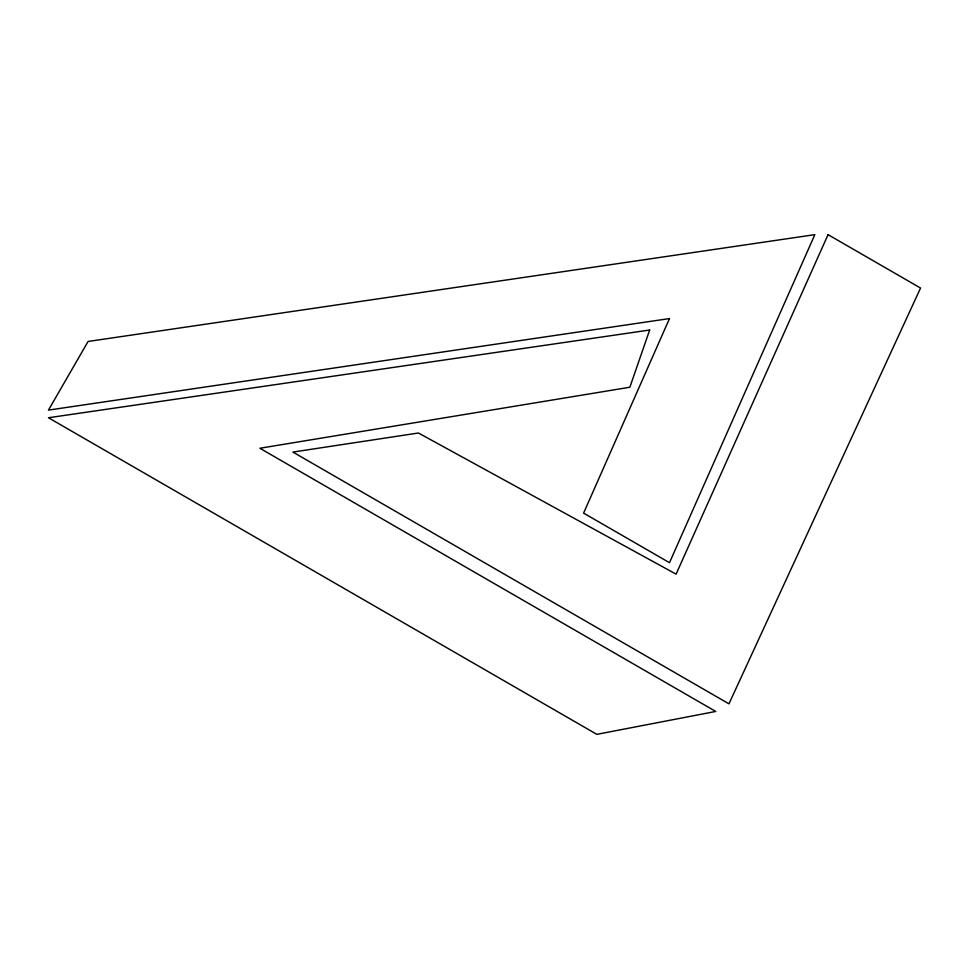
<?xml version="1.0" encoding="UTF-8"?>
<svg xmlns="http://www.w3.org/2000/svg" width="969" height="969" viewBox="0 0 969 969"><rect width="100%" height="100%" fill="white"/><g stroke="black" fill="none" stroke-linecap="round" stroke-linejoin="round"><path stroke-width="1.45" d="M649.666 330.017L629.85 387.237L259.874 448.259L715.74 711.452L596.819 734.345L48.45 417.748L649.666 330.017M669.494 318.571L583.604 513.11L669.494 562.698L814.844 234.655L88.094 341.463L48.45 410.117L669.494 318.571M828.059 234.655L676.096 574.145L418.426 433.01L292.904 452.075L728.954 703.833L920.55 288.059L828.059 234.655"/></g></svg>
